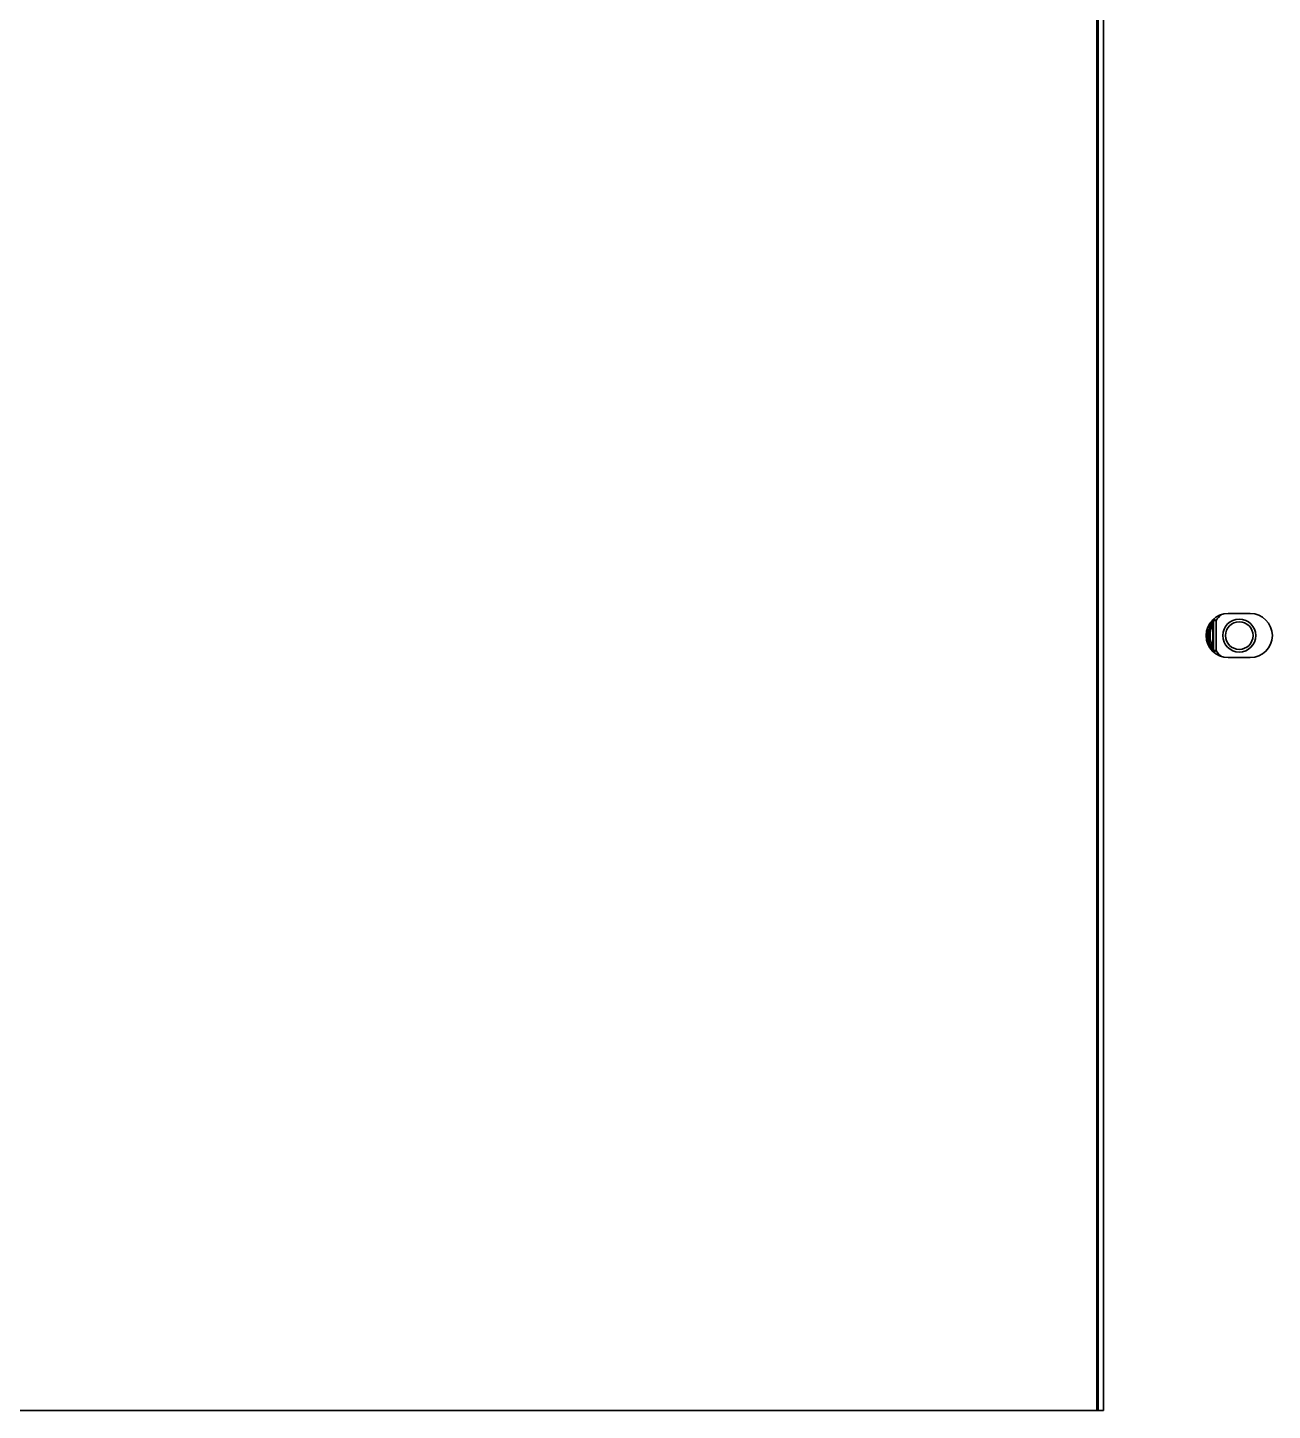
# Model space of a CAD drawing. Header units: millimetres. Extents: x 32496 to 166256, y 3504 to 23939.
# Drawn here: x 41710.9 to 41936.6, y 11555.1 to 11805.8 of the extents above; entities that cross this region are included whole.
import ezdxf

# ---------------------------------------------------------------- set-up
doc = ezdxf.new("R2010")
doc.units = ezdxf.units.MM
doc.layers.get('0').update_dxf_attribs({"lineweight": 35})

msp = doc.modelspace()

# ---------------------------------------------------------------- linework, layer by layer
at = {"linetype": 'Continuous'}
for p, q in [((41904.84, 11555.075), (41904.84, 12025.075)), ((41905.04, 11555.075), (41905.04, 12023.875)), ((41906.04, 11555.075), (41906.04, 12023.875)), ((41905.04, 11768.806), (41904.84, 11768.806)), ((41925.86, 11698.312), (41925.941, 11698.288)), ((41925.862, 11697.836), (41925.862, 11693.315)), ((41925.941, 11692.863), (41925.941, 11698.288)), ((41926.441, 11698.288), (41925.941, 11698.288)), ((41926.021, 11698.559), (41925.99, 11698.568)), ((41926.021, 11698.559), (41926.441, 11698.288)), ((41926.441, 11698.288), (41926.441, 11692.863)), ((41932.64, 11699.575), (41928.64, 11699.575)), ((41924.89, 11696.938), (41924.89, 11694.213)), ((41925.017, 11696.356), (41924.916, 11696.467)), ((41925.055, 11695.575), (41925.055, 11695.582)), ((41924.916, 11694.684), (41925.017, 11694.795)), ((41925.941, 11692.863), (41925.86, 11692.839)), ((41925.941, 11692.863), (41926.441, 11692.863)), ((41925.989, 11692.583), (41926.021, 11692.592)), ((41926.441, 11692.863), (41926.021, 11692.592)), ((41928.64, 11691.575), (41932.64, 11691.575)), ((41904.84, 11585.075), (41905.04, 11585.075)), ((41905.017, 11586.115), (41905.04, 11586.115)), ((41904.84, 11580.263), (41905.04, 11580.263)), ((41904.84, 11580.075), (41905.04, 11580.075)), ((41904.84, 11571.475), (41905.04, 11571.475)), ((41905.04, 11570.075), (41904.84, 11570.075)), ((41326.372, 11555.075), (41906.04, 11555.075))]:
    msp.add_line(p, q, dxfattribs=at)
for points in [[(41925.017, 11696.356), (41924.983, 11696.393), (41924.95, 11696.43), (41924.916, 11696.467)], [(41924.916, 11694.684), (41924.95, 11694.721), (41924.983, 11694.758), (41925.017, 11694.795)]]:
    msp.add_lwpolyline(points, dxfattribs=at)
for radius in [3, 2.5]:
    msp.add_circle((41930.64, 11695.575), radius, dxfattribs=at)
for centre, radius, start, end in [((41928.64, 11695.575), 4, 90, 270), ((41930.64, 11695.575), 5.585, 149.24232, 179.93768), ((41930.64, 11695.575), 5.285, 154.67939, 205.32061), ((41926.369, 11698.32), 0.509, 163.91946, 180.8578), ((41930.64, 11695.575), 5.499, 145.89281, 147.13569), ((41930.64, 11695.575), 4.999, 130.34481, 147.13569), ((41932.64, 11695.575), 4, 270, 90), ((41930.64, 11695.575), 5.661, 177.86504, 182.13496), ((41930.64, 11695.575), 5.585, 180, 210.76123), ((41930.64, 11695.575), 5.792, 188.85212, 202.38476), ((41930.64, 11695.575), 5.499, 212.86431, 214.09945), ((41930.64, 11695.575), 4.999, 212.86431, 229.65844), ((41903.971, 11586.29), 1.069, 345.17042, 350.48426), ((41903.984, 11586.288), 1.056, 350.47831, 359.97379)]:
    msp.add_arc(centre, radius, start, end, dxfattribs=at)
msp.add_ellipse((41903.64, 11762.34), major_axis=(0, 1.617), ratio=0.8660254, start_param=4.1792104, end_param=4.712389, dxfattribs=at)
for points, knots in [([(41925.862, 11697.836), (41925.862, 11697.877), (41925.862, 11698.035), (41925.861, 11698.194), (41925.86, 11698.312)], [0, 0, 0, 0, 0.2575485, 1, 1, 1, 1]), ([(41925.941, 11698.288), (41925.941, 11698.336), (41925.955, 11698.431), (41925.995, 11698.519), (41926.021, 11698.559)], [0, 0, 0, 0, 0.5, 1, 1, 1, 1]), ([(41925.017, 11696.356), (41925.011, 11696.317), (41924.983, 11696.237), (41924.925, 11696.175), (41924.89, 11696.151)], [0, 0, 0, 0, 0.4840345, 1, 1, 1, 1]), ([(41925.017, 11694.795), (41925.011, 11694.835), (41924.983, 11694.914), (41924.925, 11694.976), (41924.89, 11695)], [0, 0, 0, 0, 0.4870421, 1, 1, 1, 1]), ([(41924.982, 11695.786), (41924.984, 11695.824), (41924.987, 11695.897), (41924.993, 11696.003), (41925, 11696.1), (41925.007, 11696.184), (41925.012, 11696.245), (41925.015, 11696.285), (41925.017, 11696.309), (41925.018, 11696.328), (41925.018, 11696.342), (41925.018, 11696.35), (41925.018, 11696.355), (41925.017, 11696.356)], [0, 0, 0, 0, 0.1964865, 0.3846809, 0.5567494, 0.706456, 0.8286292, 0.8782322, 0.9196984, 0.9527628, 0.9771907, 0.9928965, 1, 1, 1, 1]), ([(41925.017, 11694.795), (41925.018, 11694.796), (41925.018, 11694.801), (41925.018, 11694.809), (41925.018, 11694.823), (41925.017, 11694.842), (41925.015, 11694.866), (41925.012, 11694.906), (41925.007, 11694.967), (41925, 11695.051), (41924.993, 11695.148), (41924.987, 11695.254), (41924.984, 11695.327), (41924.982, 11695.365)], [0, 0, 0, 0, 0.0070922, 0.0227762, 0.0472013, 0.0802905, 0.1217895, 0.1714132, 0.2935698, 0.4432488, 0.6153365, 0.8035356, 1, 1, 1, 1]), ([(41925.88, 11692.69), (41925.876, 11692.702), (41925.864, 11692.751), (41925.859, 11692.801), (41925.86, 11692.839)], [0, 0, 0, 0, 0.2449643, 1, 1, 1, 1]), ([(41925.86, 11692.839), (41925.86, 11692.877), (41925.862, 11693.035), (41925.862, 11693.194), (41925.862, 11693.315)], [0, 0, 0, 0, 0.2366786, 1, 1, 1, 1]), ([(41925.941, 11692.863), (41925.941, 11692.815), (41925.955, 11692.72), (41925.995, 11692.632), (41926.021, 11692.592)], [0, 0, 0, 0, 0.5, 1, 1, 1, 1]), ([(41904.847, 11585.674), (41904.865, 11585.7), (41904.931, 11585.807), (41904.98, 11585.926), (41905.004, 11586.017)], [0, 0, 0, 0, 0.2537103, 1, 1, 1, 1])]:
    msp.add_open_spline(points, degree=3, knots=knots, dxfattribs=at)

doc.saveas('drawing.dxf')
